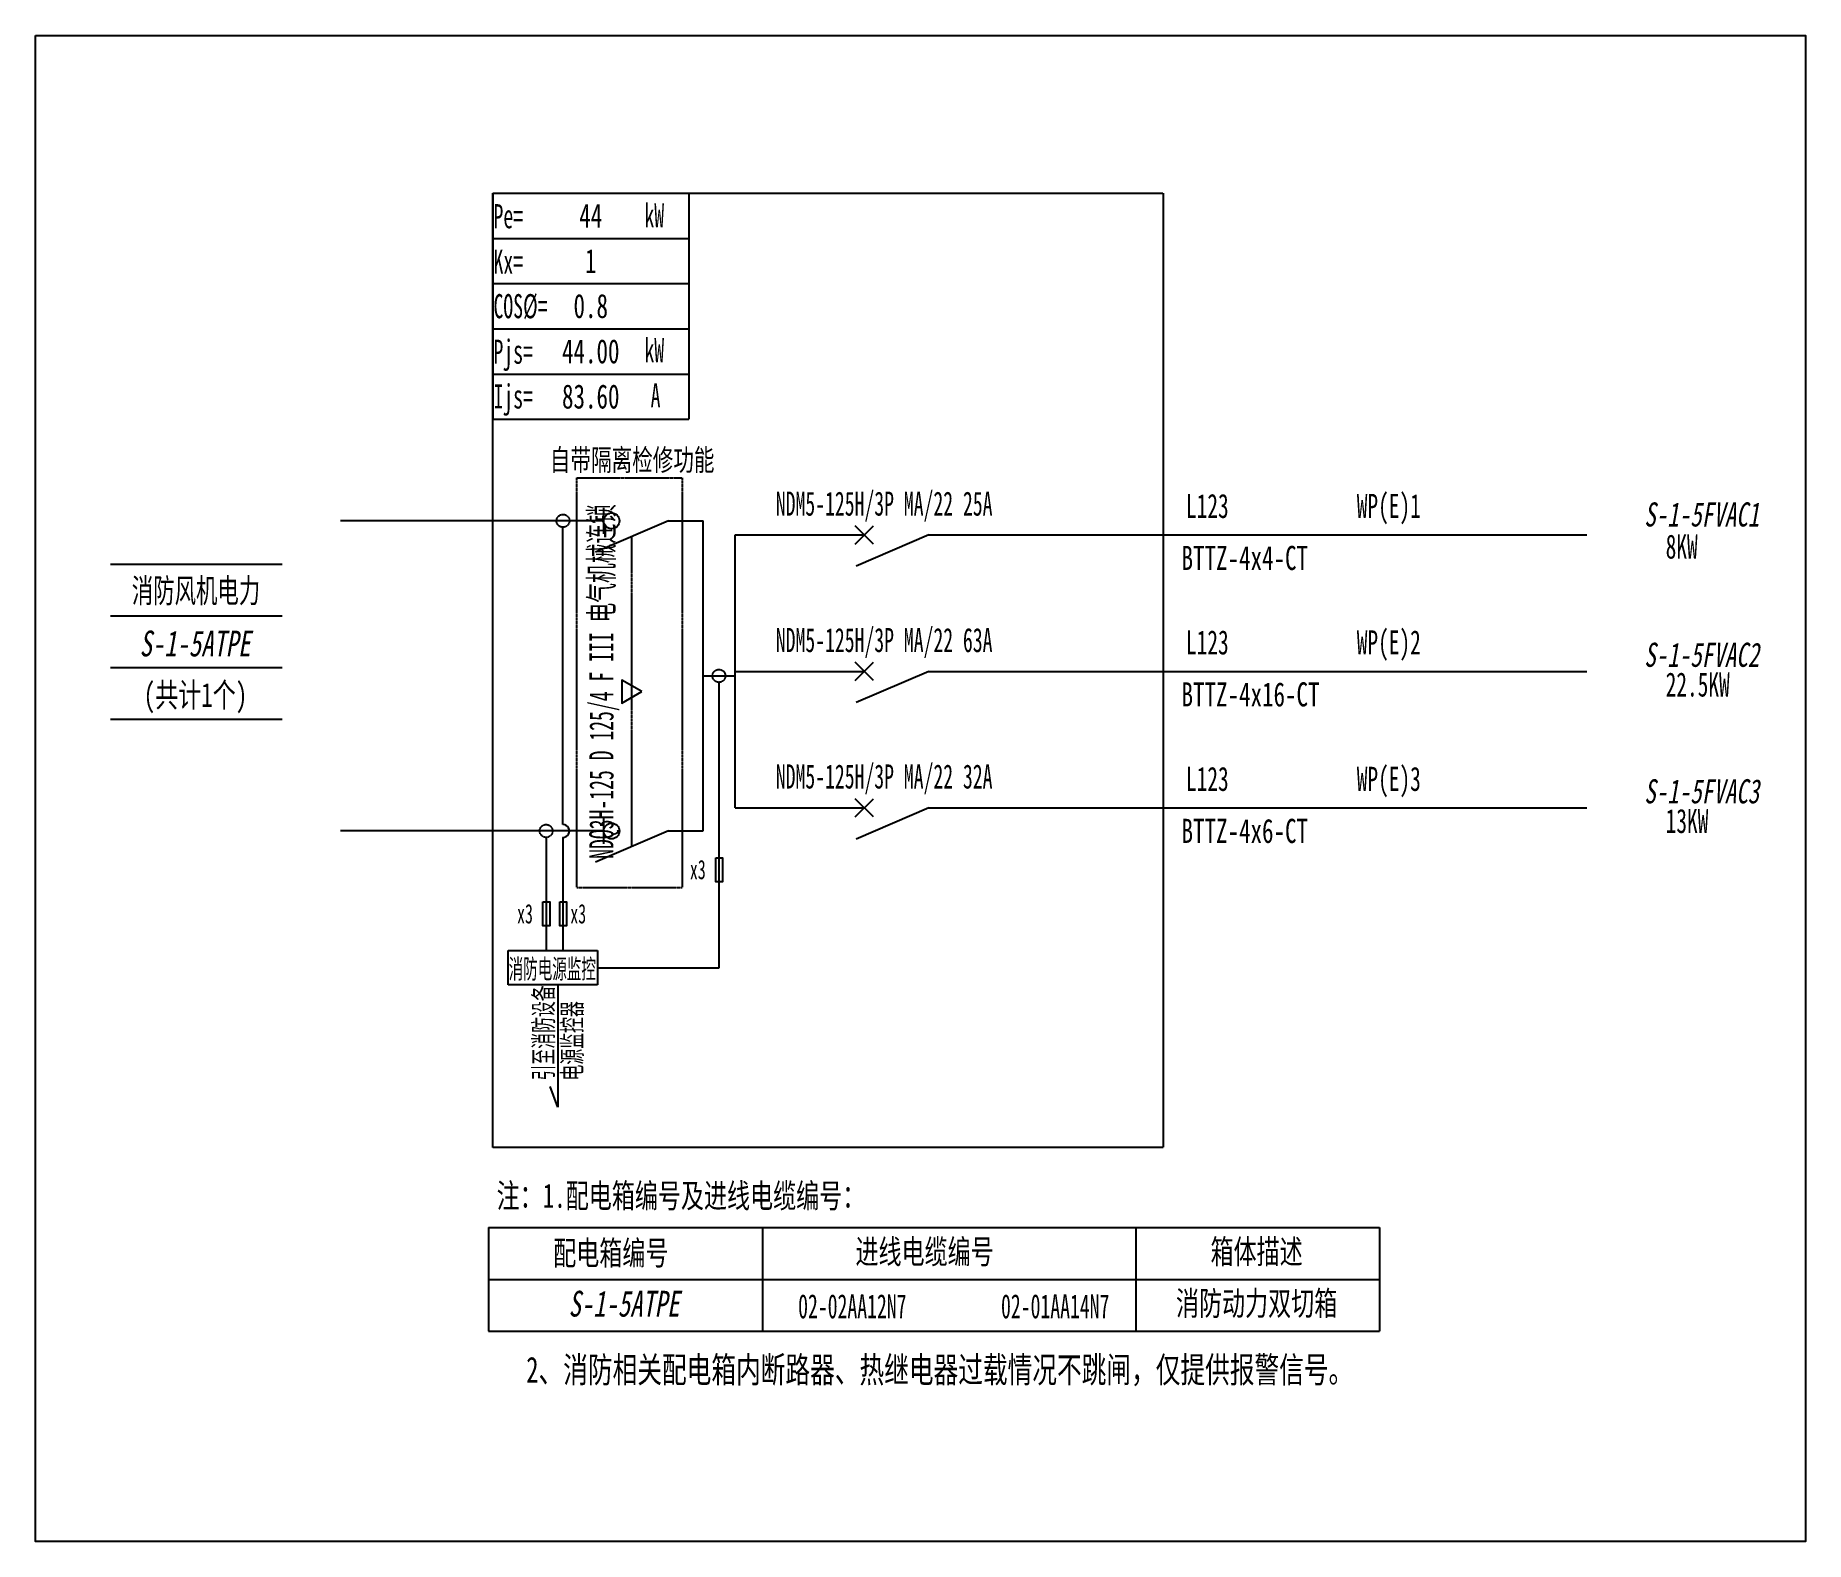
# Model space of a CAD drawing. Extents: x 312944 to 315308, y 326265 to 328278.
import ezdxf
from ezdxf.enums import TextEntityAlignment as Align

# ---------------------------------------------------------------- set-up
doc = ezdxf.new("R2010")
doc.units = 0
doc.header["$MEASUREMENT"] = 0
for name, pattern in [('_点划线L', [1.9, 1.5, -0.17, 0.06, -0.17]), ('DASH', [0.35, 0.25, -0.1]), ('DASHDOTX2', [2, 1, -0.5, 0, -0.5]), ('DASHED', [0.75, 0.5, -0.25])]:
    doc.linetypes.add(name, pattern=pattern)
for name, color, linetype in [('D_E_Eqpm（强电设备）', 100, 'Continuous'), ('D_E_Text（强电文字）', 51, 'Continuous'), ('D_E_Tray（强电普通桥架）', 51, 'Continuous'), ('D_E_WireEm（强电应急照明线缆）', 10, 'DASHED'), ('D_E_Wire（强电线缆）', 10, 'Continuous'), ('D_T_TableDim（表格尺寸）', 255, 'Continuous'), ('系统图', 220, 'Continuous')]:
    doc.layers.add(name, color=color, linetype=linetype)
doc.styles.add('$1$电气', font='', dxfattribs={"width": 0.7})
doc.styles.add('$1$电气箱', font='simhei.ttf', dxfattribs={"width": 0.8, "oblique": 10})
doc.styles.add('电气', font='', dxfattribs={"width": 0.7})
doc.styles.add('电气箱', font='simhei.ttf', dxfattribs={"width": 0.8, "oblique": 10})
doc.styles.get('$1$电气').set_extended_font_data('SimSun')
doc.styles.get('电气').set_extended_font_data('SimSun')

msp = doc.modelspace()

# ---------------------------------------------------------------- linework, layer by layer
at = {"linetype": 'DASHED'}
for p, q in [((313554.4, 328066.8, 0), (314449.7, 328066.8, 0)), ((313554.4, 326791.4, 0), (313554.4, 328066.8, 0)), ((314449.7, 328066.8, 0), (314449.7, 326791.4, 0)), ((314449.7, 326791.4, 0), (313554.4, 326791.4, 0))]:
    msp.add_line(p, q, dxfattribs=at)
at = {"layer": 'D_E_Eqpm（强电设备）'}
for p, q in [((313789, 327628.9, 0), (313691.5, 327587.1, 0)), ((313702.6, 327611.6, 0), (313702.6, 327646.2, 0)), ((314038.5, 327597.9, 0), (314062.9, 327622.3, 0)), ((314062.9, 327597.9, 0), (314038.5, 327622.3, 0)), ((314137, 327610.1, 0), (314039.6, 327568.3, 0)), ((314038.5, 327415.6, 0), (314062.9, 327440, 0)), ((314062.9, 327415.6, 0), (314038.5, 327440, 0)), ((314137, 327427.8, 0), (314039.6, 327386, 0)), ((314038.5, 327233.2, 0), (314062.9, 327257.6, 0)), ((314062.9, 327233.2, 0), (314038.5, 327257.6, 0)), ((313702.6, 327197.2, 0), (313702.6, 327231.7, 0)), ((314137, 327245.4, 0), (314039.6, 327203.6, 0)), ((313789, 327214.5, 0), (313691.5, 327172.7, 0))]:
    msp.add_line(p, q, dxfattribs=at)
at = {"layer": 'D_E_Eqpm（强电设备）', "linetype": 'DASH'}
msp.add_line((313740.2, 327193.6, 0), (313740.2, 327608, 0), dxfattribs=at)
at = {"layer": 'D_E_Eqpm（强电设备）', "elevation": 0}
msp.add_lwpolyline([(313753.6, 327400.8), (313726.9, 327416.2), (313726.9, 327385.4)], close=True, dxfattribs=at)
at = {"layer": 'D_E_Eqpm（强电设备）'}
for centre in [(313713.1, 327628.9, 0), (313713.1, 327214.5, 0)]:
    msp.add_circle(centre, 10.5, dxfattribs=at)
at = {"layer": 'D_E_Text（强电文字）'}
for p, q in [((313554.4, 328066.8, 0), (313816.3, 328066.8, 0)), ((313554.4, 328066.8, 0), (313554.4, 327764.6, 0)), ((313816.3, 328066.8, 0), (313816.3, 327764.6, 0)), ((313554.4, 328006.3, 0), (313816.3, 328006.3, 0)), ((313554.4, 327945.9, 0), (313816.3, 327945.9, 0)), ((313554.4, 327885.5, 0), (313816.3, 327885.5, 0)), ((313554.4, 327825, 0), (313816.3, 327825, 0)), ((313554.4, 327764.6, 0), (313816.3, 327764.6, 0))]:
    msp.add_line(p, q, dxfattribs=at)
at = {"layer": 'D_E_WireEm（强电应急照明线缆）'}
msp.add_line((313702.6, 327214.5, 0), (313351.2, 327214.5, 0), dxfattribs=at)
at = {"layer": 'D_E_Wire（强电线缆）'}
for p, q in [((313702.6, 327628.9, 0), (313351.2, 327628.9, 0)), ((313789, 327628.9, 0), (313835.6, 327628.9, 0)), ((313835.6, 327214.5, 0), (313835.6, 327628.9, 0)), ((313648.2, 327223.1, 0), (313648.2, 327620.3, 0)), ((313878, 327245.4, 0), (313878, 327610.1, 0)), ((313878, 327610.1, 0), (314050.7, 327610.1, 0)), ((314137, 327610.1, 0), (315015.8, 327610.1, 0)), ((313835.6, 327421.7, 0), (313877.4, 327421.7, 0)), ((313856.5, 327413, 0), (313856.5, 327031.2, 0)), ((313878, 327427.8, 0), (314050.7, 327427.8, 0)), ((314137, 327427.8, 0), (315015.8, 327427.8, 0)), ((313878, 327245.4, 0), (314050.7, 327245.4, 0)), ((314137, 327245.4, 0), (315015.8, 327245.4, 0)), ((313625.7, 327205.8, 0), (313625.7, 327055, 0)), ((313648.2, 327205.8, 0), (313648.2, 327055, 0)), ((313789, 327214.5, 0), (313835.6, 327214.5, 0)), ((313641.2, 327009, 0), (313641.2, 326845.6, 0)), ((313641.2, 326845.6, 0), (313630.9, 326873.1, 0))]:
    msp.add_line(p, q, dxfattribs=at)
at = {"layer": 'D_E_Wire（强电线缆）', "linetype": '_点划线L'}
msp.add_line((313856.5, 327031.2, 0), (313694.5, 327031.2, 0), dxfattribs=at)
at = {"layer": 'D_E_Wire（强电线缆）', "linetype": 'DASH', "elevation": 0}
msp.add_lwpolyline([(313666.9, 327686.5), (313807.4, 327686.5), (313807.4, 327138.5), (313666.9, 327138.5)], close=True, dxfattribs=at)
at = {"layer": 'D_E_Wire（强电线缆）', "elevation": 0}
for points in [[(313852.3, 327178.6), (313861.3, 327178.6), (313861.3, 327146.7), (313852.3, 327146.7)], [(313621.5, 327119.7), (313630.5, 327119.7), (313630.5, 327087.8), (313621.5, 327087.8)], [(313643.9, 327119.7), (313653, 327119.7), (313653, 327087.8), (313643.9, 327087.8)]]:
    msp.add_lwpolyline(points, close=True, dxfattribs=at)
at = {"layer": 'D_E_Wire（强电线缆）', "linetype": '_点划线L', "elevation": 0}
msp.add_lwpolyline([(313575.2, 327055), (313694.5, 327055), (313694.5, 327009), (313575.2, 327009)], close=True, dxfattribs=at)
at = {"layer": 'D_E_Wire（强电线缆）', "linetype": '_点划线L'}
for centre in [(313648.2, 327628.9, 0), (313856.5, 327421.7, 0), (313625.7, 327214.5, 0)]:
    msp.add_circle(centre, 8.63, dxfattribs=at)
at = {"layer": 'D_E_Wire（强电线缆）'}
msp.add_arc((313648.2, 327214.5, 0), 8.63, 269.5766, 90, dxfattribs=at)
at = {"layer": 'D_T_TableDim（表格尺寸）', "color": 255}
for p, q in [((313043.8, 327571, 0), (313273.1, 327571, 0)), ((313043.8, 327501.9, 0), (313273.1, 327501.9, 0)), ((313043.8, 327432.8, 0), (313273.1, 327432.8, 0)), ((313043.8, 327363.7, 0), (313273.1, 327363.7, 0))]:
    msp.add_line(p, q, dxfattribs=at)
at = {"layer": 'D_T_TableDim（表格尺寸）', "ltscale": 3.5}
for p, q in [((313548.8, 326684.5, 0), (314738.9, 326684.5, 0)), ((313548.8, 326684.5, 0), (313548.8, 326546.3, 0)), ((313914.7, 326684.5, 0), (313914.7, 326546.3, 0)), ((314413.3, 326684.5, 0), (314413.3, 326546.3, 0)), ((314738.9, 326684.5, 0), (314738.9, 326546.3, 0)), ((313548.8, 326615.4, 0), (314738.9, 326615.4, 0)), ((313548.8, 326615.4, 0), (314738.9, 326615.4, 0)), ((313914.7, 326615.4, 0), (313914.7, 326546.3, 0)), ((314413.3, 326615.4, 0), (314413.3, 326546.3, 0)), ((313548.8, 326546.3, 0), (314738.9, 326546.3, 0))]:
    msp.add_line(p, q, dxfattribs=at)
at = {"layer": '系统图', "ltscale": 9973.992009}
msp.add_lwpolyline([(312943.5, 328277.5), (315308, 328277.5), (315308, 326265), (312943.5, 326265)], close=True, dxfattribs=at)

# ---------------------------------------------------------------- texts
at = {"layer": 'D_E_Text（强电文字）', "linetype": 'Continuous', "style": '电气', "width": 0.6}
for s, height, p in [('Pe=', 32.24, (313555.4, 328019.8, 0)), ('kW', 32.24, (313757, 328020.9, 0)), ('Kx=', 32.24, (313555.4, 327959.1, 0)), ('COS%%C=', 32.24, (313555.4, 327899.6, 0)), ('Pjs=', 32.24, (313555.4, 327838.8, 0)), ('kW', 32.24, (313757, 327840.8, 0)), ('Ijs=', 32.24, (313555.4, 327779, 0)), ('A', 32.2, (313765.3, 327780.4, 0))]:
    msp.add_text(s, height=height, dxfattribs=at).set_placement(p)
at = {"layer": 'D_E_Text（强电文字）'}
for s, height, style, width, p in [('自带隔离检修功能', 28.78, '电气', 0.7, (313630.7, 327695.9, 0)), ('L123', 32.24, '$1$电气', 0.65, (314480.4, 327632.7, 0)), ('WP(E)1', 32.24, '$1$电气', 0.65, (314708.5, 327632.7, 0)), ('8KW', 32.24, '$1$电气', 0.65, (315121.1, 327578.4, 0)), ('BTTZ-4x4-CT', 32.236, '$1$电气', 0.7, (314474.5, 327563.2, 0)), ('WP(E)2', 32.24, '$1$电气', 0.65, (314708.5, 327450.4, 0)), ('L123', 32.24, '$1$电气', 0.65, (314480.4, 327450.4, 0)), ('BTTZ-4x16-CT', 32.236, '$1$电气', 0.7, (314474.5, 327380.9, 0)), ('22.5KW', 32.24, '$1$电气', 0.65, (315121.1, 327394.1, 0)), ('L123', 32.24, '$1$电气', 0.65, (314480.4, 327268, 0)), ('WP(E)3', 32.24, '$1$电气', 0.65, (314708.5, 327268, 0)), ('BTTZ-4x6-CT', 32.236, '$1$电气', 0.7, (314474.5, 327198.5, 0)), ('13KW', 32.24, '$1$电气', 0.65, (315121.1, 327211.8, 0)), ('x3', 25.9, '电气', 0.6, (313817.7, 327150, 0)), ('x3', 25.9, '电气', 0.6, (313586.9, 327091, 0)), ('x3', 25.9, '电气', 0.6, (313658, 327091, 0)), ('消防电源监控', 25.9, '电气', 0.55, (313575.6, 327017.3, 0)), ('注：1.配电箱编号及进线电缆编号：', 32.236, '电气', 0.7, (313559.6, 326711, 0)), ('2、消防相关配电箱内断路器、热继电器过载情况不跳闸，仅提供报警信号。', 34.538, '电气', 0.7, (313599.1, 326477.4, 0))]:
    msp.add_text(s, height=height, dxfattribs=dict(at, style=style, width=width)).set_placement(p)
at = {"layer": 'D_E_Text（强电文字）', "style": '电气', "width": 0.6}
msp.add_text('NDQ3H-125 D 125/4 F III 电气机械连锁', height=32.236, rotation=90, dxfattribs=at).set_placement((313701.1, 327414.3, 0), align=Align.MIDDLE)
at = {"layer": 'D_E_Text（强电文字）', "color": 51, "true_color": 0xffff7f, "style": '$1$电气', "width": 0.6}
for s, p in [('NDM5-125H/3P MA/22 25A', (314077.2, 327649.3, 0)), ('NDM5-125H/3P MA/22 63A', (314077.2, 327467, 0)), ('NDM5-125H/3P MA/22 32A', (314077.2, 327284.7, 0))]:
    msp.add_text(s, height=32.236, dxfattribs=at).set_placement(p, align=Align.MIDDLE)
at = {"layer": 'D_E_Text（强电文字）'}
for s, height, style, width, p in [('消防风机电力', 32.24, '$1$电气', 0.65, (313158, 327536.2, 0)), ('配电箱编号', 32.24, '电气', 0.7, (313712.1, 326651.4, 0)), ('进线电缆编号', 32.24, '电气', 0.7, (314131.2, 326653.1, 0)), ('箱体描述', 32.24, '电气', 0.7, (314574.7, 326653.1, 0)), ('02-02AA12N7', 32.236, '电气', 0.6, (314034.7, 326579.2, 0)), ('02-01AA14N7', 32.236, '电气', 0.6, (314305.7, 326579.2, 0)), ('消防动力双切箱', 32.24, '电气', 0.7, (314574.7, 326584, 0))]:
    msp.add_text(s, height=height, dxfattribs=dict(at, style=style, width=width)).set_placement(p, align=Align.MIDDLE)
at = {"layer": 'D_E_Text（强电文字）', "color": 7, "style": '$1$电气箱', "oblique": 10, "width": 0.7}
msp.add_text('S-1-5ATPE', height=34.54, dxfattribs=at).set_placement((313156.7, 327465, 0), align=Align.MIDDLE)
at = {"layer": 'D_E_Text（强电文字）', "style": '$1$电气', "width": 0.7}
msp.add_text('(共计1个)', height=32.24, dxfattribs=at).set_placement((313157.3, 327380.2, 0), align=Align.CENTER)
at = {"layer": 'D_E_Text（强电文字）', "style": '电气', "width": 0.6}
for s, p in [('引至消防设备', (313635, 326881.1, 0)), ('电源监控器', (313673.3, 326881.1, 0))]:
    msp.add_text(s, height=25.9, rotation=90, dxfattribs=at).set_placement(p)
at = {"layer": 'D_E_Text（强电文字）', "style": '电气箱', "oblique": 10, "width": 0.7}
msp.add_text('S-1-5ATPE', height=34.54, dxfattribs=at).set_placement((313729.7, 326582.9, 0), align=Align.MIDDLE)
at = {"layer": 'D_E_Text（强电文字）', "width": 261.89, "attachment_point": 5, "style": '电气'}
for s, insert, char_height in [('44', (313685.3, 328036.6, 0), 32.24), ('1', (313685.3, 327976.1, 0), 32.2), ('0.8', (313685.3, 327915.7, 0), 32.24), ('{\\C200;44.00}', (313685.3, 327855.2, 0), 32.236), ('{\\C200;83.60}', (313685.3, 327794.8, 0), 32.236)]:
    msp.add_mtext(s, dxfattribs=dict(at, insert=insert, char_height=char_height))
at = {"layer": 'D_E_Tray（强电普通桥架）', "linetype": 'DASHDOTX2', "style": '电气箱', "oblique": 10, "width": 0.7}
for s, p in [('S-1-5FVAC1', (315092.5, 327621.3, 0)), ('S-1-5FVAC2', (315092.5, 327433.8, 0)), ('S-1-5FVAC3', (315092.5, 327251.4, 0))]:
    msp.add_text(s, height=32.24, dxfattribs=at).set_placement(p)

doc.saveas('drawing.dxf')
